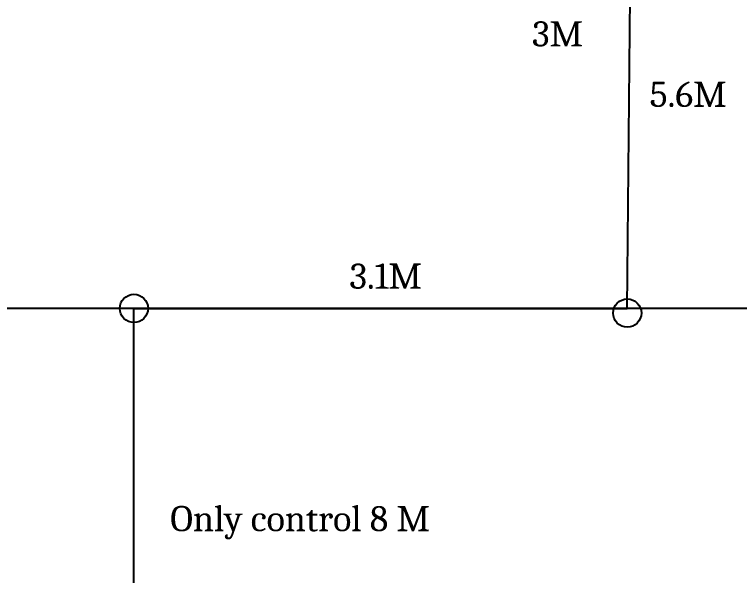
# Model space of a CAD drawing. Extents: x 223136 to 348136, y -32544 to -4064.
# Drawn here: x 309323 to 315077, y -14883 to -10433 of the extents above; entities that cross this region are included whole.
import ezdxf

# ---------------------------------------------------------------- set-up
doc = ezdxf.new("R2010")
doc.units = 0
doc.header["$LTSCALE"] = 20
doc.header["$MEASUREMENT"] = 0
doc.layers.add('6', color=6, linetype='Continuous')
doc.layers.add('Cuasau', color=10, linetype='Continuous')

msp = doc.modelspace()

# ---------------------------------------------------------------- hatches: boundary and pattern name
at = {"layer": '6', "linetype": 'ByBlock'}
h = msp.add_hatch(dxfattribs=at)
h.set_pattern_fill('ANSI32', color=8, scale=150)
h.paths.add_polyline_path([(293100, -16999.533), (287251.209, -16999.533), (287249.759, -17000.314), (287249.759, -17259.943), (293100, -17259.943)])
h.paths.add_polyline_path([(294444.5, -16999.533), (293100, -16999.533), (293100, -17259.943), (294444.5, -17259.943)])
h.paths.add_polyline_path([(310271, -16999.533), (294444.5, -16999.533), (294444.5, -17259.943), (309914.14, -17259.943), (310271, -17254.453)])
h.paths.add_polyline_path([(286789.377, -17508.211), (287249.759, -17259.943), (287249.759, -17000.314), (287053.524, -17106.068, -0.13546268), (286835.276, -17223.685), (286191.122, -17570.829), (286191.122, -17830.829), (286309.783, -17766.839, -0.32282317)])
h.paths.add_polyline_path([(286789.377, -17508.211, 0.32282317), (286309.783, -17766.839)], flags=17)
h.paths.add_polyline_path([(322538.455, -16999.533), (310271, -16999.533), (310271, -17259.943), (322831.71, -17259.943, -0.04704161)])
h.paths.add_polyline_path([(326394.5, -16999.533), (322538.455, -16999.533, 0.04704161), (322831.71, -17259.943), (325448.278, -17259.943), (325872.486, -17253.417, -0.002625), (326263.232, -17249.457, -0.01148433), (326394.5, -17251.831)])
h.paths.add_polyline_path([(289265.28, -20791.194), (291669.118, -20791.194), (291669.118, -20010.141), (289265.28, -20010.141)], flags=9)
h.paths.add_polyline_path([(289242.056, -21672.469), (290963.634, -21672.469), (290963.634, -20891.416), (289242.056, -20891.416)], flags=9)
h.paths.add_polyline_path([(341793.609, -14897.652), (343381.371, -14897.652), (343381.371, -14116.599), (341793.609, -14116.599)], flags=9)
h.paths.add_polyline_path([(326496.976, -14897.652), (328084.739, -14897.652), (328084.739, -14116.599), (326496.976, -14116.599)], flags=9)
h.paths.add_polyline_path([(341485.618, -12728.635), (342216.755, -12728.635), (342216.755, -12280.916), (341485.618, -12280.916)], flags=9)
h.paths.add_polyline_path([(334494.455, -12728.635), (335389.821, -12728.635), (335389.821, -12280.916), (334494.455, -12280.916)], flags=9)
h.paths.add_polyline_path([(341228.274, -11323.157), (341959.411, -11323.157), (341959.411, -10875.438), (341228.274, -10875.438)], flags=9)
h.paths.add_polyline_path([(310492.266, -14654.818), (312698.276, -14654.818), (312698.276, -14207.099), (310492.266, -14207.099)], flags=9)
h.paths.add_polyline_path([(341101.91, -22162.655), (341846.624, -22162.655), (341846.624, -21938.795), (341101.91, -21938.795)], flags=9)
h.paths.add_polyline_path([(325532.287, -22162.655), (326284.242, -22162.655), (326284.242, -21938.795), (325532.287, -21938.795)], flags=9)
h.paths.add_polyline_path([(309518.361, -22162.655), (310264.958, -22162.655), (310264.958, -21938.795), (309518.361, -21938.795)], flags=9)
h.paths.add_polyline_path([(292477.274, -22003.036), (293529.88, -22003.036), (293529.88, -21779.176), (292477.274, -21779.176)], flags=9)
h.paths.add_polyline_path([(282411.597, -22165.913), (282985.42, -22165.913), (282985.42, -21942.054), (282411.597, -21942.054)], flags=9)
h.paths.add_polyline_path([(257550.171, -22130.394), (258652.67, -22130.394), (258652.67, -21906.534), (257550.171, -21906.534)], flags=9)
h.paths.add_polyline_path([(257076.65, -22130.504), (257461.407, -22130.504), (257461.407, -21906.644), (257076.65, -21906.644)], flags=9)
h.paths.add_polyline_path([(243783.632, -22162.655), (244685.913, -22162.655), (244685.913, -21938.795), (243783.632, -21938.795)], flags=9)

# ---------------------------------------------------------------- linework, layer by layer
at = {"layer": 'Cuasau', "color": 2, "linetype": 'ByBlock', "true_color": 0xf1eb1f}
for p, q in [((314186.5, -12764.285), (314222.331, -8955.886)), ((310271, -20210.5), (310271, -12764.285)), ((310271, -12764.285), (314186.5, -12764.285))]:
    msp.add_line(p, q, dxfattribs=at)
at = {"layer": 'Cuasau', "linetype": 'ByBlock'}
msp.add_line((342291.923, -12764.285), (293212, -12764.285), dxfattribs=at)
at = {"layer": 'Cuasau', "color": 2, "linetype": 'ByBlock', "true_color": 0xf1eb1f}
for centre in [(310271, -12764.285), (314186.153, -12801.12)]:
    msp.add_circle(centre, 112, dxfattribs=at)

# ---------------------------------------------------------------- texts
at = {"layer": 'Cuasau', "color": 116, "linetype": 'ByBlock', "true_color": 0x136734, "insert": (313201, -10486.183), "char_height": 200, "attachment_point": 1}
msp.add_mtext_dynamic_manual_height_columns('\\pi230.14772;{\\fCambria|b0|i0|c0|p18;3M}', width=828, gutter_width=1, heights=[0], dxfattribs=at)
at = {"layer": 'Cuasau', "color": 2, "linetype": 'ByBlock', "true_color": 0xf1eb1f, "char_height": 200, "attachment_point": 1}
for s, width, insert in [('\\pi72.53958;{\\fCambria|b0|i0|c0|p18;5.6M}', 736.96909, (314291.031, -10965.683)), ('\\pi398.38602;{\\fCambria|b0|i0|c0|p18;3.1M}', 1389.53091, (311583.5, -12408.183)), ('{\\fCambria|b0|i0|c0|p18;Only control 8 M}', 2478.5, (310559.5, -14331.683))]:
    msp.add_mtext_dynamic_manual_height_columns(s, width=width, gutter_width=1, heights=[0], dxfattribs=dict(at, insert=insert))

doc.saveas('drawing.dxf')
